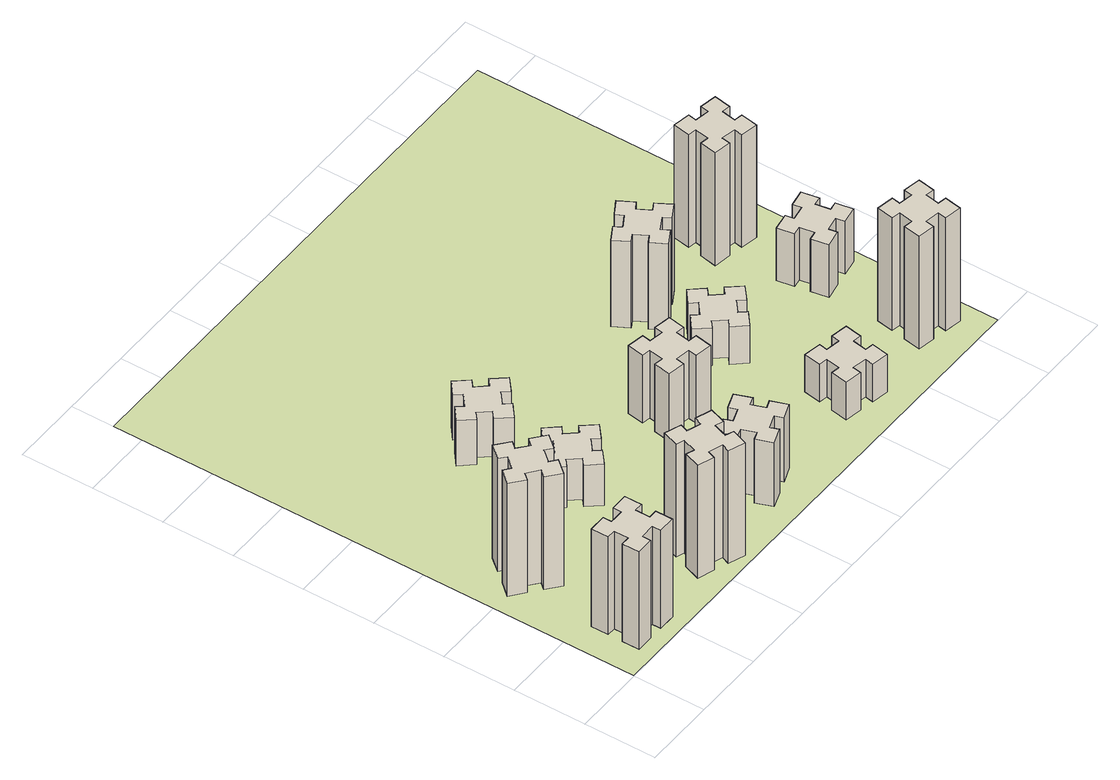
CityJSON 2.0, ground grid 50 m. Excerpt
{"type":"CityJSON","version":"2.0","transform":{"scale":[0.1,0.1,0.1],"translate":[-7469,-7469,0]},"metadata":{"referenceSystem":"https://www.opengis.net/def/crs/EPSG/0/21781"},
"CityObjects":{
"building1":{"type":"Building","attributes":{"class":"1000","function":"1000","usage":"1000","yearOfConstruction":2016,"roofType":"1000","measuredHeight":78,"storeysAboveGround":30,"storeysBelowGround":0},"geometry":[{"type":"Solid","lod":"1","boundaries":[[[[0,1,2,3,4,5,6,7,8,9,10,11,12,13,14,15,16,17,18,19]],[[17,16,20,21]],[[16,15,22,20]],[[15,14,23,22]],[[14,13,24,23]],[[13,12,25,24]],[[12,11,26,25]],[[11,10,27,26]],[[10,9,28,27]],[[9,8,29,28]],[[8,7,30,29]],[[7,6,31,30]],[[6,5,32,31]],[[5,4,33,32]],[[4,3,34,33]],[[3,2,35,34]],[[2,1,36,35]],[[1,0,37,36]],[[0,19,38,37]],[[19,18,39,38]],[[18,17,21,39]],[[24,25,26,27,28,29,30,31,32,33,34,35,36,37,38,39,21,20,22,23]]]]}]},
"building2":{"type":"Building","attributes":{"class":"1000","function":"1000","usage":"1000","yearOfConstruction":2016,"roofType":"1000","measuredHeight":90,"storeysAboveGround":30,"storeysBelowGround":0},"geometry":[{"type":"Solid","lod":"1","boundaries":[[[[40,41,42,43,44,45,46,47,48,49,50,51,52,53,54,55,56,57,58,59]],[[57,56,60,61]],[[56,55,62,60]],[[55,54,63,62]],[[54,53,64,63]],[[53,52,65,64]],[[52,51,66,65]],[[51,50,67,66]],[[50,49,68,67]],[[49,48,69,68]],[[48,47,70,69]],[[47,46,71,70]],[[46,45,72,71]],[[45,44,73,72]],[[44,43,74,73]],[[43,42,75,74]],[[42,41,76,75]],[[41,40,77,76]],[[40,59,78,77]],[[59,58,79,78]],[[58,57,61,79]],[[64,65,66,67,68,69,70,71,72,73,74,75,76,77,78,79,61,60,62,63]]]]}]},
"building3":{"type":"Building","attributes":{"class":"1000","function":"1000","usage":"1000","yearOfConstruction":2016,"roofType":"1000","measuredHeight":90,"storeysAboveGround":30,"storeysBelowGround":0},"geometry":[{"type":"Solid","lod":"1","boundaries":[[[[80,81,82,83,84,85,86,87,88,89,90,91,92,93,94,95,96,97,98,99]],[[97,96,100,101]],[[96,95,102,100]],[[95,94,103,102]],[[94,93,104,103]],[[93,92,105,104]],[[92,91,106,105]],[[91,90,107,106]],[[90,89,108,107]],[[89,88,109,108]],[[88,87,110,109]],[[87,86,111,110]],[[86,85,112,111]],[[85,84,113,112]],[[84,83,114,113]],[[83,82,115,114]],[[82,81,116,115]],[[81,80,117,116]],[[80,99,118,117]],[[99,98,119,118]],[[98,97,101,119]],[[104,105,106,107,108,109,110,111,112,113,114,115,116,117,118,119,101,100,102,103]]]]}]},
"building4":{"type":"Building","attributes":{"class":"1000","function":"1000","usage":"1000","yearOfConstruction":2016,"roofType":"1000","measuredHeight":33,"storeysAboveGround":30,"storeysBelowGround":0},"geometry":[{"type":"Solid","lod":"1","boundaries":[[[[120,121,122,123,124,125,126,127,128,129,130,131,132,133,134,135,136,137,138,139]],[[137,136,140,141]],[[136,135,142,140]],[[135,134,143,142]],[[134,133,144,143]],[[133,132,145,144]],[[132,131,146,145]],[[131,130,147,146]],[[130,129,148,147]],[[129,128,149,148]],[[128,127,150,149]],[[127,126,151,150]],[[126,125,152,151]],[[125,124,153,152]],[[124,123,154,153]],[[123,122,155,154]],[[122,121,156,155]],[[121,120,157,156]],[[120,139,158,157]],[[139,138,159,158]],[[138,137,141,159]],[[144,145,146,147,148,149,150,151,152,153,154,155,156,157,158,159,141,140,142,143]]]]}]},
"building5":{"type":"Building","attributes":{"class":"1000","function":"1000","usage":"1000","yearOfConstruction":2016,"roofType":"1000","measuredHeight":36,"storeysAboveGround":30,"storeysBelowGround":0},"geometry":[{"type":"Solid","lod":"1","boundaries":[[[[160,161,162,163,164,165,166,167,168,169,170,171,172,173,174,175,176,177,178,179]],[[177,176,180,181]],[[176,175,182,180]],[[175,174,183,182]],[[174,173,184,183]],[[173,172,185,184]],[[172,171,186,185]],[[171,170,187,186]],[[170,169,188,187]],[[169,168,189,188]],[[168,167,190,189]],[[167,166,191,190]],[[166,165,192,191]],[[165,164,193,192]],[[164,163,194,193]],[[163,162,195,194]],[[162,161,196,195]],[[161,160,197,196]],[[160,179,198,197]],[[179,178,199,198]],[[178,177,181,199]],[[184,185,186,187,188,189,190,191,192,193,194,195,196,197,198,199,181,180,182,183]]]]}]},
"building6":{"type":"Building","attributes":{"class":"1000","function":"1000","usage":"1000","yearOfConstruction":2016,"roofType":"1000","measuredHeight":51,"storeysAboveGround":30,"storeysBelowGround":0},"geometry":[{"type":"Solid","lod":"1","boundaries":[[[[200,201,202,203,204,205,206,207,208,209,210,211,212,213,214,215,216,217,218,219]],[[217,216,220,221]],[[216,215,222,220]],[[215,214,223,222]],[[214,213,224,223]],[[213,212,225,224]],[[212,211,226,225]],[[211,210,227,226]],[[210,209,228,227]],[[209,208,229,228]],[[208,207,230,229]],[[207,206,231,230]],[[206,205,232,231]],[[205,204,233,232]],[[204,203,234,233]],[[203,202,235,234]],[[202,201,236,235]],[[201,200,237,236]],[[200,219,238,237]],[[219,218,239,238]],[[218,217,221,239]],[[224,225,226,227,228,229,230,231,232,233,234,235,236,237,238,239,221,220,222,223]]]]}]},
"building7":{"type":"Building","attributes":{"class":"1000","function":"1000","usage":"1000","yearOfConstruction":2016,"roofType":"1000","measuredHeight":54,"storeysAboveGround":30,"storeysBelowGround":0},"geometry":[{"type":"Solid","lod":"1","boundaries":[[[[240,241,242,243,244,245,246,247,248,249,250,251,252,253,254,255,256,257,258,259]],[[257,256,260,261]],[[256,255,262,260]],[[255,254,263,262]],[[254,253,264,263]],[[253,252,265,264]],[[252,251,266,265]],[[251,250,267,266]],[[250,249,268,267]],[[249,248,269,268]],[[248,247,270,269]],[[247,246,271,270]],[[246,245,272,271]],[[245,244,273,272]],[[244,243,274,273]],[[243,242,275,274]],[[242,241,276,275]],[[241,240,277,276]],[[240,259,278,277]],[[259,258,279,278]],[[258,257,261,279]],[[264,265,266,267,268,269,270,271,272,273,274,275,276,277,278,279,261,260,262,263]]]]}]},
"building8":{"type":"Building","attributes":{"class":"1000","function":"1000","usage":"1000","yearOfConstruction":2016,"roofType":"1000","measuredHeight":30,"storeysAboveGround":30,"storeysBelowGround":0},"geometry":[{"type":"Solid","lod":"1","boundaries":[[[[280,281,282,283,284,285,286,287,288,289,290,291,292,293,294,295,296,297,298,299]],[[297,296,300,301]],[[296,295,302,300]],[[295,294,303,302]],[[294,293,304,303]],[[293,292,305,304]],[[292,291,306,305]],[[291,290,307,306]],[[290,289,308,307]],[[289,288,309,308]],[[288,287,310,309]],[[287,286,311,310]],[[286,285,312,311]],[[285,284,313,312]],[[284,283,314,313]],[[283,282,315,314]],[[282,281,316,315]],[[281,280,317,316]],[[280,299,318,317]],[[299,298,319,318]],[[298,297,301,319]],[[304,305,306,307,308,309,310,311,312,313,314,315,316,317,318,319,301,300,302,303]]]]}]},
"building9":{"type":"Building","attributes":{"class":"1000","function":"1000","usage":"1000","yearOfConstruction":2016,"roofType":"1000","measuredHeight":30,"storeysAboveGround":30,"storeysBelowGround":0},"geometry":[{"type":"Solid","lod":"1","boundaries":[[[[320,321,322,323,324,325,326,327,328,329,330,331,332,333,334,335,336,337,338,339]],[[337,336,340,341]],[[336,335,342,340]],[[335,334,343,342]],[[334,333,344,343]],[[333,332,345,344]],[[332,331,346,345]],[[331,330,347,346]],[[330,329,348,347]],[[329,328,349,348]],[[328,327,350,349]],[[327,326,351,350]],[[326,325,352,351]],[[325,324,353,352]],[[324,323,354,353]],[[323,322,355,354]],[[322,321,356,355]],[[321,320,357,356]],[[320,339,358,357]],[[339,338,359,358]],[[338,337,341,359]],[[344,345,346,347,348,349,350,351,352,353,354,355,356,357,358,359,341,340,342,343]]]]}]},
"building10":{"type":"Building","attributes":{"class":"1000","function":"1000","usage":"1000","yearOfConstruction":2016,"roofType":"1000","measuredHeight":69,"storeysAboveGround":30,"storeysBelowGround":0},"geometry":[{"type":"Solid","lod":"1","boundaries":[[[[360,361,362,363,364,365,366,367,368,369,370,371,372,373,374,375,376,377,378,379]],[[377,376,380,381]],[[376,375,382,380]],[[375,374,383,382]],[[374,373,384,383]],[[373,372,385,384]],[[372,371,386,385]],[[371,370,387,386]],[[370,369,388,387]],[[369,368,389,388]],[[368,367,390,389]],[[367,366,391,390]],[[366,365,392,391]],[[365,364,393,392]],[[364,363,394,393]],[[363,362,395,394]],[[362,361,396,395]],[[361,360,397,396]],[[360,379,398,397]],[[379,378,399,398]],[[378,377,381,399]],[[384,385,386,387,388,389,390,391,392,393,394,395,396,397,398,399,381,380,382,383]]]]}]},
"building11":{"type":"Building","attributes":{"class":"1000","function":"1000","usage":"1000","yearOfConstruction":2016,"roofType":"1000","measuredHeight":90,"storeysAboveGround":30,"storeysBelowGround":0},"geometry":[{"type":"Solid","lod":"1","boundaries":[[[[400,401,402,403,404,405,406,407,408,409,410,411,412,413,414,415,416,417,418,419]],[[417,416,420,421]],[[416,415,422,420]],[[415,414,423,422]],[[414,413,424,423]],[[413,412,425,424]],[[412,411,426,425]],[[411,410,427,426]],[[410,409,428,427]],[[409,408,429,428]],[[408,407,430,429]],[[407,406,431,430]],[[406,405,432,431]],[[405,404,433,432]],[[404,403,434,433]],[[403,402,435,434]],[[402,401,436,435]],[[401,400,437,436]],[[400,419,438,437]],[[419,418,439,438]],[[418,417,421,439]],[[424,425,426,427,428,429,430,431,432,433,434,435,436,437,438,439,421,420,422,423]]]]}]},
"building12":{"type":"Building","attributes":{"class":"1000","function":"1000","usage":"1000","yearOfConstruction":2016,"roofType":"1000","measuredHeight":42,"storeysAboveGround":30,"storeysBelowGround":0},"geometry":[{"type":"Solid","lod":"1","boundaries":[[[[440,441,442,443,444,445,446,447,448,449,450,451,452,453,454,455,456,457,458,459]],[[457,456,460,461]],[[456,455,462,460]],[[455,454,463,462]],[[454,453,464,463]],[[453,452,465,464]],[[452,451,466,465]],[[451,450,467,466]],[[450,449,468,467]],[[449,448,469,468]],[[448,447,470,469]],[[447,446,471,470]],[[446,445,472,471]],[[445,444,473,472]],[[444,443,474,473]],[[443,442,475,474]],[[442,441,476,475]],[[441,440,477,476]],[[440,459,478,477]],[[459,458,479,478]],[[458,457,461,479]],[[464,465,466,467,468,469,470,471,472,473,474,475,476,477,478,479,461,460,462,463]]]]}]},
"building13":{"type":"Building","attributes":{"class":"1000","function":"1000","usage":"1000","yearOfConstruction":2016,"roofType":"1000","measuredHeight":90,"storeysAboveGround":30,"storeysBelowGround":0},"geometry":[{"type":"Solid","lod":"1","boundaries":[[[[480,481,482,483,484,485,486,487,488,489,490,491,492,493,494,495,496,497,498,499]],[[497,496,500,501]],[[496,495,502,500]],[[495,494,503,502]],[[494,493,504,503]],[[493,492,505,504]],[[492,491,506,505]],[[491,490,507,506]],[[490,489,508,507]],[[489,488,509,508]],[[488,487,510,509]],[[487,486,511,510]],[[486,485,512,511]],[[485,484,513,512]],[[484,483,514,513]],[[483,482,515,514]],[[482,481,516,515]],[[481,480,517,516]],[[480,499,518,517]],[[499,498,519,518]],[[498,497,501,519]],[[504,505,506,507,508,509,510,511,512,513,514,515,516,517,518,519,501,500,502,503]]]]}]},
"landuse1":{"type":"LandUse","attributes":{"name":"plot1","function":"1010"},"geometry":[{"type":"MultiSurface","lod":"1","boundaries":[[[520,521,522,523]]]}]}
},
"vertices":[
[265,325,0],[265,225,0],[205,225,0],[205,105,0],[325,105,0],[325,165,0],[425,165,0],[425,105,0],[545,105,0],[545,225,0],[485,225,0],[485,325,0],[545,325,0],[545,445,0],[425,445,0],[425,385,0],[325,385,0],[325,445,0],[205,445,0],[205,325,0],[325,385,780],[325,445,780],[425,385,780],[425,445,780],[545,445,780],[545,325,780],[485,325,780],[485,225,780],[545,225,780],[545,105,780],[425,105,780],[425,165,780],[325,165,780],[325,105,780],[205,105,780],[205,225,780],[265,225,780],[265,325,780],[205,325,780],[205,445,780],
[484,1067,0],[408,1132,0],[446,1178,0],[354,1255,0],[277,1163,0],[323,1124,0],[259,1048,0],[213,1086,0],[136,994,0],[228,917,0],[266,963,0],[343,899,0],[304,853,0],[396,776,0],[473,868,0],[427,906,0],[492,983,0],[538,944,0],[615,1036,0],[523,1113,0],[492,983,900],[538,944,900],[427,906,900],[473,868,900],[396,776,900],[304,853,900],[343,899,900],[266,963,900],[228,917,900],[136,994,900],[213,1086,900],[259,1048,900],[323,1124,900],[277,1163,900],[354,1255,900],[446,1178,900],[408,1132,900],[484,1067,900],[523,1113,900],[615,1036,900],
[1029,360,0],[995,266,0],[939,287,0],[897,174,0],[1010,133,0],[1031,189,0],[1125,155,0],[1104,99,0],[1217,57,0],[1258,170,0],[1202,191,0],[1236,285,0],[1292,264,0],[1333,377,0],[1220,418,0],[1200,362,0],[1106,396,0],[1127,452,0],[1014,493,0],[973,380,0],[1106,396,900],[1127,452,900],[1200,362,900],[1220,418,900],[1333,377,900],[1292,264,900],[1236,285,900],[1202,191,900],[1258,170,900],[1217,57,900],[1104,99,900],[1125,155,900],[1031,189,900],[1010,133,900],[897,174,900],[939,287,900],[995,266,900],[1029,360,900],[973,380,900],[1014,493,900],
[1083,1332,0],[1006,1267,0],[968,1313,0],[876,1236,0],[953,1144,0],[999,1183,0],[1063,1106,0],[1017,1068,0],[1094,976,0],[1186,1053,0],[1148,1099,0],[1224,1163,0],[1263,1117,0],[1355,1194,0],[1278,1286,0],[1232,1248,0],[1167,1324,0],[1213,1363,0],[1136,1455,0],[1044,1378,0],[1167,1324,330],[1213,1363,330],[1232,1248,330],[1278,1286,330],[1355,1194,330],[1263,1117,330],[1224,1163,330],[1148,1099,330],[1186,1053,330],[1094,976,330],[1017,1068,330],[1063,1106,330],[999,1183,330],[953,1144,330],[876,1236,330],[968,1313,330],[1006,1267,330],[1083,1332,330],[1044,1378,330],[1136,1455,330],
[1083,1972,0],[1006,1907,0],[968,1953,0],[876,1876,0],[953,1784,0],[999,1823,0],[1063,1746,0],[1017,1708,0],[1094,1616,0],[1186,1693,0],[1148,1739,0],[1224,1803,0],[1263,1757,0],[1355,1834,0],[1278,1926,0],[1232,1888,0],[1167,1964,0],[1213,2003,0],[1136,2095,0],[1044,2018,0],[1167,1964,360],[1213,2003,360],[1232,1888,360],[1278,1926,360],[1355,1834,360],[1263,1757,360],[1224,1803,360],[1148,1739,360],[1186,1693,360],[1094,1616,360],[1017,1708,360],[1063,1746,360],[999,1823,360],[953,1784,360],[876,1876,360],[968,1953,360],[1006,1907,360],[1083,1972,360],[1044,2018,360],[1136,2095,360],
[1765,496,0],[1671,462,0],[1650,518,0],[1537,477,0],[1579,364,0],[1635,385,0],[1669,291,0],[1613,270,0],[1654,157,0],[1767,199,0],[1746,255,0],[1840,289,0],[1860,233,0],[1973,274,0],[1932,387,0],[1876,366,0],[1842,460,0],[1898,480,0],[1857,593,0],[1744,552,0],[1842,460,510],[1898,480,510],[1876,366,510],[1932,387,510],[1973,274,510],[1860,233,510],[1840,289,510],[1746,255,510],[1767,199,510],[1654,157,510],[1613,270,510],[1669,291,510],[1635,385,510],[1579,364,510],[1537,477,510],[1650,518,510],[1671,462,510],[1765,496,510],[1744,552,510],[1857,593,510],
[2055,1047,0],[2072,1145,0],[2131,1135,0],[2152,1253,0],[2034,1274,0],[2024,1215,0],[1925,1232,0],[1936,1291,0],[1817,1312,0],[1797,1194,0],[1856,1184,0],[1838,1085,0],[1779,1096,0],[1758,977,0],[1877,957,0],[1887,1016,0],[1985,998,0],[1975,939,0],[2093,918,0],[2114,1037,0],[1985,998,540],[1975,939,540],[1887,1016,540],[1877,957,540],[1758,977,540],[1779,1096,540],[1838,1085,540],[1856,1184,540],[1797,1194,540],[1817,1312,540],[1936,1291,540],[1925,1232,540],[2024,1215,540],[2034,1274,540],[2152,1253,540],[2131,1135,540],[2072,1145,540],[2055,1047,540],[2114,1037,540],[2093,918,540],
[2596,444,0],[2578,345,0],[2519,356,0],[2498,237,0],[2617,217,0],[2627,276,0],[2725,258,0],[2715,199,0],[2833,178,0],[2854,297,0],[2795,307,0],[2812,405,0],[2871,395,0],[2892,513,0],[2774,534,0],[2764,475,0],[2665,492,0],[2676,551,0],[2557,572,0],[2537,454,0],[2665,492,300],[2676,551,300],[2764,475,300],[2774,534,300],[2892,513,300],[2871,395,300],[2812,405,300],[2795,307,300],[2854,297,300],[2833,178,300],[2715,199,300],[2725,258,300],[2627,276,300],[2617,217,300],[2498,237,300],[2519,356,300],[2578,345,300],[2596,444,300],[2537,454,300],[2557,572,300],
[2628,1099,0],[2704,1163,0],[2743,1117,0],[2835,1194,0],[2758,1286,0],[2712,1248,0],[2647,1324,0],[2693,1363,0],[2616,1455,0],[2524,1378,0],[2563,1332,0],[2486,1267,0],[2448,1313,0],[2356,1236,0],[2433,1144,0],[2479,1183,0],[2543,1106,0],[2497,1068,0],[2574,976,0],[2666,1053,0],[2543,1106,300],[2497,1068,300],[2479,1183,300],[2433,1144,300],[2356,1236,300],[2448,1313,300],[2486,1267,300],[2563,1332,300],[2524,1378,300],[2616,1455,300],[2693,1363,300],[2647,1324,300],[2712,1248,300],[2758,1286,300],[2835,1194,300],[2743,1117,300],[2704,1163,300],[2628,1099,300],[2666,1053,300],[2574,976,300],
[2475,1744,0],[2525,1657,0],[2473,1627,0],[2533,1523,0],[2637,1583,0],[2607,1635,0],[2694,1685,0],[2724,1633,0],[2828,1693,0],[2768,1797,0],[2716,1767,0],[2666,1854,0],[2718,1884,0],[2658,1988,0],[2554,1928,0],[2584,1876,0],[2497,1826,0],[2467,1878,0],[2363,1818,0],[2423,1714,0],[2497,1826,690],[2467,1878,690],[2584,1876,690],[2554,1928,690],[2658,1988,690],[2718,1884,690],[2666,1854,690],[2716,1767,690],[2768,1797,690],[2828,1693,690],[2724,1633,690],[2694,1685,690],[2607,1635,690],[2637,1583,690],[2533,1523,690],[2473,1627,690],[2525,1657,690],[2475,1744,690],[2423,1714,690],[2363,1818,690],
[3504,475,0],[3405,492,0],[3416,551,0],[3297,572,0],[3277,454,0],[3336,444,0],[3318,345,0],[3259,356,0],[3238,237,0],[3357,217,0],[3367,276,0],[3465,258,0],[3455,199,0],[3573,178,0],[3594,297,0],[3535,307,0],[3552,405,0],[3611,395,0],[3632,513,0],[3514,534,0],[3552,405,900],[3611,395,900],[3535,307,900],[3594,297,900],[3573,178,900],[3455,199,900],[3465,258,900],[3367,276,900],[3357,217,900],[3238,237,900],[3259,356,900],[3318,345,900],[3336,444,900],[3277,454,900],[3297,572,900],[3416,551,900],[3405,492,900],[3504,475,900],[3514,534,900],[3632,513,900],
[3405,998,0],[3504,1016,0],[3514,957,0],[3632,977,0],[3611,1096,0],[3552,1085,0],[3535,1184,0],[3594,1194,0],[3573,1312,0],[3455,1291,0],[3465,1232,0],[3367,1215,0],[3357,1274,0],[3238,1253,0],[3259,1135,0],[3318,1145,0],[3336,1047,0],[3277,1037,0],[3297,918,0],[3416,939,0],[3336,1047,420],[3277,1037,420],[3318,1145,420],[3259,1135,420],[3238,1253,420],[3357,1274,420],[3367,1215,420],[3465,1232,420],[3455,1291,420],[3573,1312,420],[3594,1194,420],[3535,1184,420],[3552,1085,420],[3611,1096,420],[3632,977,420],[3514,957,420],[3504,1016,420],[3405,998,420],[3416,939,420],[3297,918,420],
[3267,1656,0],[3365,1638,0],[3355,1579,0],[3473,1558,0],[3494,1677,0],[3435,1687,0],[3452,1785,0],[3511,1775,0],[3532,1893,0],[3414,1914,0],[3404,1855,0],[3305,1872,0],[3316,1931,0],[3197,1952,0],[3177,1834,0],[3236,1824,0],[3218,1725,0],[3159,1736,0],[3138,1617,0],[3257,1597,0],[3218,1725,900],[3159,1736,900],[3236,1824,900],[3177,1834,900],[3197,1952,900],[3316,1931,900],[3305,1872,900],[3404,1855,900],[3414,1914,900],[3532,1893,900],[3511,1775,900],[3452,1785,900],[3435,1687,900],[3494,1677,900],[3473,1558,900],[3355,1579,900],[3365,1638,900],[3267,1656,900],[3257,1597,900],[3138,1617,900],
[5,3705,0],[3705,3705,0],[3705,5,0],[5,5,0]
]}
